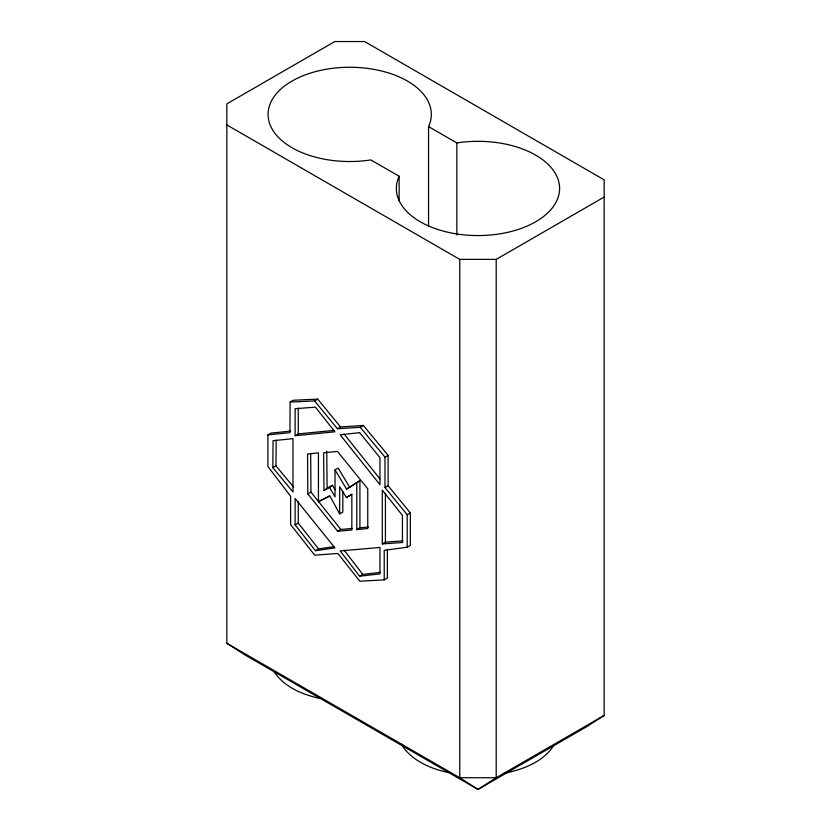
<?xml version="1.0" encoding="UTF-8"?>
<svg xmlns="http://www.w3.org/2000/svg" width="831" height="831" viewBox="0 0 831 831"><rect width="100%" height="100%" fill="white"/><g stroke="black" fill="none" stroke-linecap="round" stroke-linejoin="round"><path stroke-width="1.25" d="M384.223 579.893L384.223 550.309L407.2 547.245L410.327 545.437L410.327 512.904L388.119 485.771L388.119 455.346L363.355 425.482L340.544 426.926L317.691 399.119L293.26 400.251L290.123 402.059L289.926 432.681L267.883 434.893L267.883 466.482L290.621 496.273L290.621 524.61L314.741 555.191L337.885 553.456L359.813 581.212L384.223 579.893L387.35 578.085L387.35 549.79M272.828 467.666L273.067 440.679L292.99 438.664L292.99 491.942L272.828 467.666L275.954 465.859L276.183 440.16M553.519 745.833C542.643 762.422 522.304 769.651 503.659 773.464M346.548 489.085L349.685 487.278L338.165 468.082L335.028 469.889L346.548 489.085L359.916 480.65L359.916 527.83L356.79 529.638L356.79 482.458M349.685 487.278L359.916 480.65M604.158 715.429L585.928 727.125L477.981 789.45L245.072 654.984L226.842 643.287L226.842 103.875L334.8 41.55L364.622 41.55L604.158 179.839L604.158 715.429L496.2 777.754L477.981 789.45L459.751 777.754L226.842 643.287M339.671 513.89L339.671 486.758L346.454 497.551L351.845 494.175L351.845 529.991L337.708 531.258L307.834 493.915L307.543 454.006L318.45 452.864L318.45 501.633L329.886 496.024L339.671 513.89L342.808 512.083L342.808 491.412M351.742 494.393L346.454 497.551M356.79 529.638L367.749 528.495L367.749 488.784L337.438 451.389L323.612 452.822L323.976 490.435L332.483 485.356L335.007 489.646M323.976 490.435L332.483 485.356M226.842 124.92L459.751 259.386L496.2 259.386L604.158 197.061M290.123 402.059L314.565 400.926L317.691 399.119M267.883 434.893L271.02 433.086L290.611 431.123M295.119 435.714L334.924 431.808L315.458 407.159L295.119 408.686L295.119 435.714L298.246 433.907L334.207 430.375M314.565 400.926L337.407 428.734L340.544 426.926M337.407 428.734L360.228 427.29L363.355 425.482M307.834 493.915L310.971 492.108L310.68 453.487M407.2 547.245L407.2 514.711L384.992 487.579L384.992 457.154L388.119 455.346M318.45 501.633L329.585 495.899M295.119 524.901L295.119 498.496L334.924 547.889L315.458 550.704L295.119 524.901L298.246 523.094L298.246 501.716M384.992 487.579L388.119 485.771M337.708 531.258L340.835 529.451L352.406 528.423M315.458 550.704L318.585 548.896L334.405 546.611M407.2 514.711L410.327 512.904M382.302 543.931L402.443 542.508L402.443 515.376L382.302 490.124L382.302 543.931L385.428 542.124L403.056 540.877M359.626 576.205L379.964 573.889L379.964 547.473L340.159 550.911L359.626 576.205L362.752 574.398L380.546 572.372M359.916 527.83L368.434 526.947M320.61 698.591C303.076 694.841 284.337 687.31 274.178 671.791M448.875 772.643C430.551 768.81 411.189 760.583 401.113 743.994M428.557 126.592L456.853 142.932A81.625 47.128 0 0 1 559.294 184.337A81.625 47.128 0 0 1 470.865 235.391A81.625 47.128 0 0 1 399.129 176.255L370.844 159.916A81.625 47.128 0 0 1 268.403 118.501A81.625 47.128 0 0 1 356.831 67.446A81.625 47.128 0 0 1 428.557 126.592L428.557 226.416M360.228 427.29L384.992 457.154M275.954 465.859L293.696 487.215M344.086 434.021L379.912 478.905M310.971 492.108L340.835 529.451M298.246 523.094L318.585 548.896M344.076 550.112L362.752 574.398M329.356 487.163L335.028 496.824L335.028 469.889M326.749 451.015L327.102 488.628M496.2 259.386L496.2 777.754L459.751 777.754L459.751 259.386M456.853 142.932L456.853 234.976M399.129 176.255L399.129 200.884M385.428 493.437L385.428 542.124M298.246 408.166L298.246 433.907M359.626 432.65L340.159 434.831L379.964 484.702L379.964 457.673L359.626 432.65"/></g></svg>
